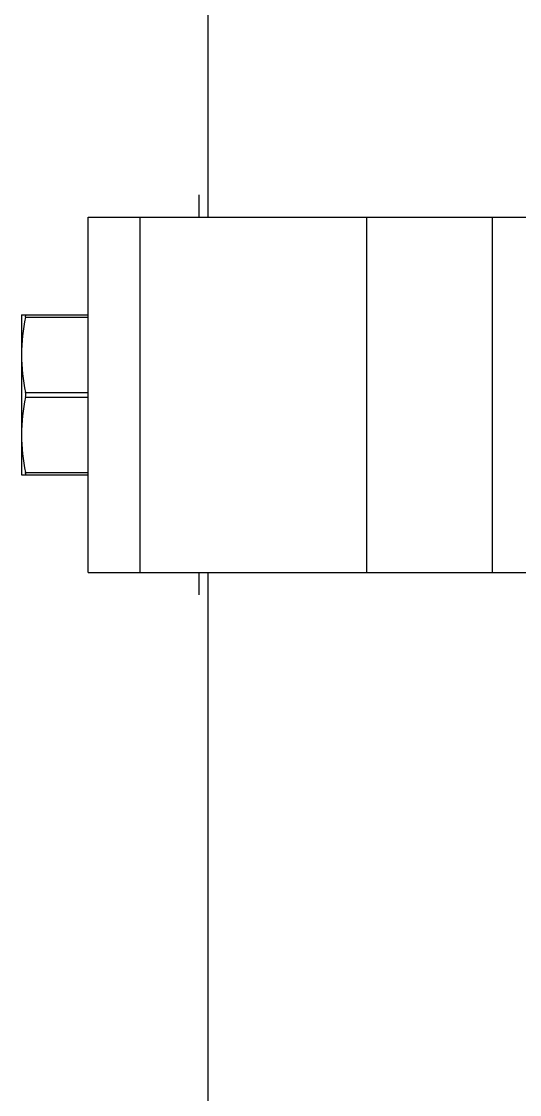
# Model space of a CAD drawing. Extents: x 185245 to 2166646, y -19957 to 815000.
# Drawn here: x 2007208 to 2007677, y 675363 to 676373 of the extents above; entities that cross this region are included whole.
import ezdxf

# ---------------------------------------------------------------- set-up
doc = ezdxf.new("R2010")
doc.units = 0
doc.header["$LTSCALE"] = 1000
doc.header["$MEASUREMENT"] = 0

# ---------------------------------------------------------------- blocks, each defined once
blk = doc.blocks.new('gfhhrryyfd')
at = {"linetype": 'Continuous'}
for p, q in [((3694597.7, -1750985.8), (3694597.7, -1749863.6)), ((3694589.4, -1750985.8), (3694589.4, -1750964.9)), ((3694484.8, -1751320.3), (3694484.8, -1750985.8)), ((3694484.8, -1750985.8), (3694903, -1750985.8)), ((3694533.8, -1751320.3), (3694533.8, -1750985.8)), ((3694747.1, -1751320.3), (3694747.1, -1750985.8)), ((3694865.4, -1751320.3), (3694865.4, -1750985.8)), ((3694422.1, -1751077.8), (3694422.1, -1751228.3)), ((3694422.1, -1751077.8), (3694484.8, -1751077.8)), ((3694425.9, -1751079.9), (3694484.8, -1751079.9)), ((3694425.9, -1751151), (3694484.8, -1751151)), ((3694425.9, -1751155.2), (3694484.8, -1751155.2)), ((3694422.1, -1751228.3), (3694484.8, -1751228.3)), ((3694425.9, -1751226.2), (3694484.8, -1751226.2)), ((3694484.8, -1751320.3), (3695664.1, -1751320.3)), ((3694589.4, -1751341.2), (3694589.4, -1751320.3)), ((3694597.7, -1751968.5), (3694597.7, -1751320.3))]:
    blk.add_line(p, q, dxfattribs=at)
for points, knots in [([(3694425.9, -1751079.9), (3694426, -1751079.4), (3694426.1, -1751078.9), (3694426.1, -1751077.8), (3694425.9, -1751077.8)], [0, 0, 0, 0, 0.722341, 1, 1, 1, 1]), ([(3694425.9, -1751228.3), (3694426.1, -1751228.3), (3694426.1, -1751227.2), (3694426, -1751226.7), (3694425.9, -1751226.2)], [0, 0, 0, 0, 0.27764, 1, 1, 1, 1])]:
    blk.add_open_spline(points, degree=3, knots=knots, dxfattribs=at)
for points in [[(3694425.9, -1751079.9), (3694423.5, -1751091.6), (3694422.1, -1751103.5), (3694422.1, -1751115.4)], [(3694422.1, -1751115.4), (3694422.1, -1751127.3), (3694423.5, -1751139.3), (3694425.9, -1751151)], [(3694425.9, -1751155.2), (3694423.5, -1751166.8), (3694422.1, -1751178.8), (3694422.1, -1751190.7)], [(3694425.9, -1751155.2), (3694426.2, -1751153.8), (3694426.2, -1751152.3), (3694425.9, -1751151)], [(3694422.1, -1751190.7), (3694422.1, -1751202.6), (3694423.5, -1751214.6), (3694425.9, -1751226.2)]]:
    blk.add_open_spline(points, degree=3, dxfattribs=at)

msp = doc.modelspace()

# ---------------------------------------------------------------- block references
at = {"lineweight": -3, "xscale": 0.9999959468841553, "yscale": 0.9999959506094456, "zscale": 0.9999959495959999}
msp.add_blockref('gfhhrryyfd', (-1687199, 2427167.7, 0), dxfattribs=at)

doc.saveas('drawing.dxf')
